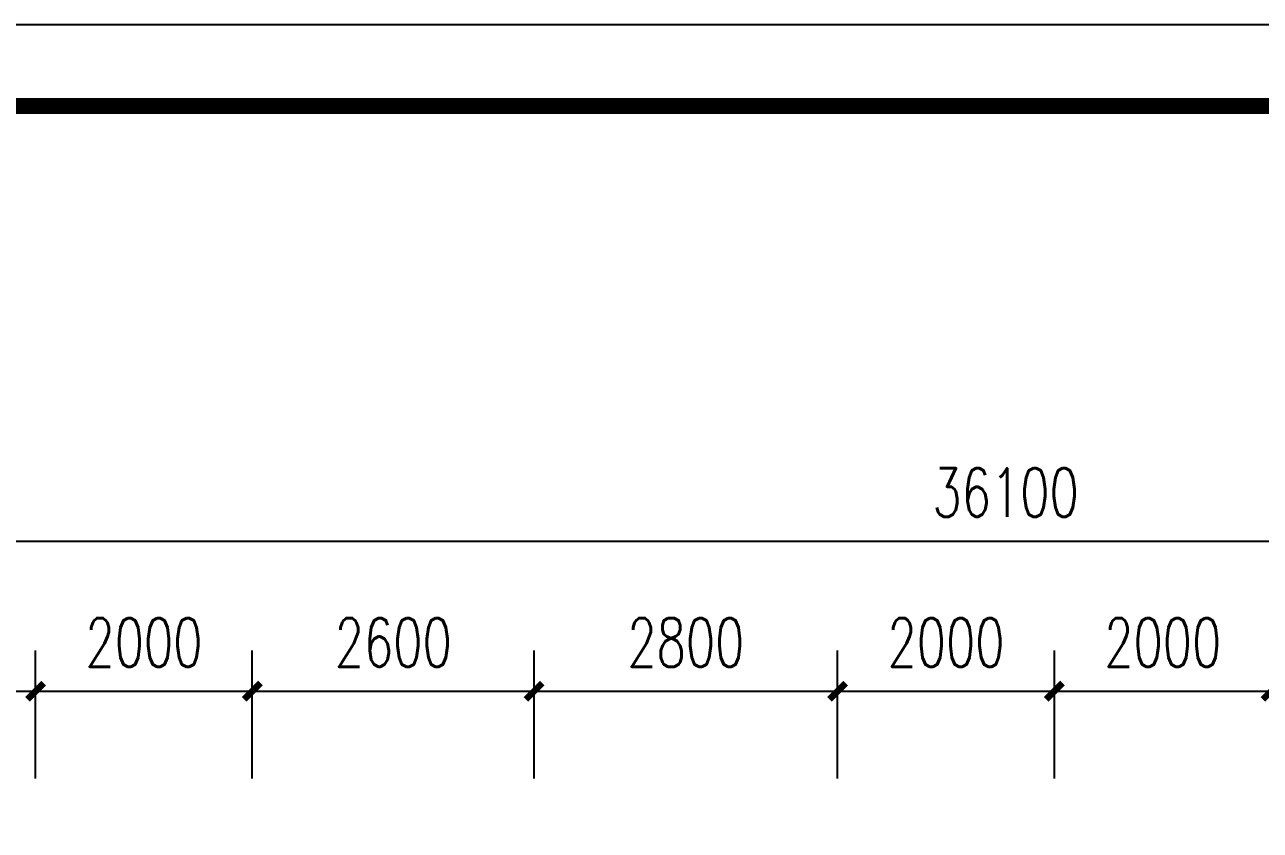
# Model space of a CAD drawing. Extents: x -50454 to 66757, y -11026 to 33524.
# Drawn here: x 27727 to 39127, y 26090 to 33524 of the extents above; entities that cross this region are included whole.
import ezdxf

# ---------------------------------------------------------------- set-up
doc = ezdxf.new("R2010")
doc.units = 0
doc.header["$LTSCALE"] = 1000
doc.header["$MEASUREMENT"] = 0
doc.layers.get('0').update_dxf_attribs({"linetype": 'CONTINUOUS'})
doc.layers.get('Defpoints').update_dxf_attribs({"linetype": 'CONTINUOUS'})
doc.layers.add('PUB_DIM', color=3, linetype='CONTINUOUS')
doc.layers.add('PUB_TITLE', color=4, linetype='CONTINUOUS')
doc.styles.add('DIM_FONT', font='SIMPLEX', dxfattribs={"width": 0.7, "bigfont": 'GBCBIG'})
doc.dimstyles.new('DIMN150', dxfattribs={"dimscale": 1.5, "dimtxt": 300, "dimasz": 100, "dimexe": 250, "dimexo": 300, "dimgap": 150, "dimtad": 1, "dimdec": 0, "dimzin": 0, "dimdsep": 46, "dimtxsty": 'DIM_FONT', "dimblk": 'ARCHTICK', "dimcen": 0.09, "dimclrt": 7, "dimazin": 2, "dimtfac": 1, "dimtdec": 0, "dimtix": 1, "dimtmove": 2, "dimatfit": 3, "dimfxl": 0, "dimtolj": 1, "dimtzin": 0, "dimarcsym": 0})

# ---------------------------------------------------------------- blocks, each defined once
blk = doc.blocks.new('_ArchTick')
at = {"color": 0, "linetype": 'ByBlock', "const_width": 0.4}
blk.add_lwpolyline([(-0.5, -0.5), (0.5, 0.5)], dxfattribs=at)
blk = doc.blocks.new('*D28')
at = {"layer": 'Defpoints', "color": 0}
for p in [(54827.43010228656, 28756.51092975357), (18727.43005465564, 26793.13519953811), (54827.43010228656, 26793.13519953805)]:
    blk.add_point(p, dxfattribs=at)
at = {"layer": 'PUB_DIM', "color": 0, "lineweight": -2}
for p, q in [((18727.43005465564, 27243.13519953811), (18727.43005465564, 29131.51092975357)), ((54827.43010228656, 27243.13519953805), (54827.43010228656, 29131.51092975357)), ((18727.43005465564, 28756.51092975357), (54827.43010228656, 28756.51092975357))]:
    blk.add_line(p, q, dxfattribs=at)
at = {"layer": 'PUB_DIM', "color": 0, "lineweight": -2, "xscale": 150, "yscale": 150, "zscale": 150, "rotation": 180}
blk.add_blockref('_ArchTick', (18727.43005465564, 28756.51092975357), dxfattribs=at)
at = {"layer": 'PUB_DIM', "color": 0, "lineweight": -2, "xscale": 150, "yscale": 150, "zscale": 150}
blk.add_blockref('_ArchTick', (54827.43010228656, 28756.51092975357), dxfattribs=at)
at = {"layer": 'PUB_DIM', "color": 7, "insert": (36777.4300784711, 29206.51092975357), "char_height": 450, "attachment_point": 5, "style": 'DIM_FONT'}
blk.add_mtext('\\A1;36100', dxfattribs=at)
blk = doc.blocks.new('*D70')
at = {"layer": 'Defpoints', "color": 0}
for p in [(39227.43010404427, 27373.31971486218), (37227.43010228505, 26117.67085514244), (39227.43010404427, 26117.6708551425)]:
    blk.add_point(p, dxfattribs=at)
at = {"layer": 'PUB_DIM', "color": 0, "lineweight": -2}
for p, q in [((37227.43010228505, 26567.67085514244), (37227.43010228505, 27748.31971486218)), ((39227.43010404427, 26567.6708551425), (39227.43010404427, 27748.31971486218)), ((37227.43010228505, 27373.31971486218), (39227.43010404427, 27373.31971486218))]:
    blk.add_line(p, q, dxfattribs=at)
at = {"layer": 'PUB_DIM', "color": 0, "lineweight": -2, "xscale": 150, "yscale": 150, "zscale": 150, "rotation": 180}
blk.add_blockref('_ArchTick', (37227.43010228505, 27373.31971486218), dxfattribs=at)
at = {"layer": 'PUB_DIM', "color": 0, "lineweight": -2, "xscale": 150, "yscale": 150, "zscale": 150}
blk.add_blockref('_ArchTick', (39227.43010404427, 27373.31971486218), dxfattribs=at)
at = {"layer": 'PUB_DIM', "color": 7, "insert": (38227.43010316466, 27823.31971486218), "char_height": 450, "attachment_point": 5, "style": 'DIM_FONT'}
blk.add_mtext('\\A1;2000', dxfattribs=at)
blk = doc.blocks.new('*D71')
at = {"layer": 'Defpoints', "color": 0}
for p in [(37227.43010228505, 27373.31971486218), (35227.43010052614, 26117.6708551425), (37227.43010228505, 26117.67085514244)]:
    blk.add_point(p, dxfattribs=at)
at = {"layer": 'PUB_DIM', "color": 0, "lineweight": -2}
for p, q in [((35227.43010052614, 26567.6708551425), (35227.43010052614, 27748.31971486218)), ((37227.43010228505, 26567.67085514244), (37227.43010228505, 27748.31971486218)), ((35227.43010052614, 27373.31971486218), (37227.43010228505, 27373.31971486218))]:
    blk.add_line(p, q, dxfattribs=at)
at = {"layer": 'PUB_DIM', "color": 0, "lineweight": -2, "xscale": 150, "yscale": 150, "zscale": 150, "rotation": 180}
blk.add_blockref('_ArchTick', (35227.43010052614, 27373.31971486218), dxfattribs=at)
at = {"layer": 'PUB_DIM', "color": 0, "lineweight": -2, "xscale": 150, "yscale": 150, "zscale": 150}
blk.add_blockref('_ArchTick', (37227.43010228505, 27373.31971486218), dxfattribs=at)
at = {"layer": 'PUB_DIM', "color": 7, "insert": (36227.4301014056, 27823.31971486218), "char_height": 450, "attachment_point": 5, "style": 'DIM_FONT'}
blk.add_mtext('\\A1;2000', dxfattribs=at)
blk = doc.blocks.new('*D72')
at = {"layer": 'Defpoints', "color": 0}
for p in [(35227.43010052614, 27373.31971486218), (32427.43009860854, 26117.67085514244), (35227.43010052614, 26117.6708551425)]:
    blk.add_point(p, dxfattribs=at)
at = {"layer": 'PUB_DIM', "color": 0, "lineweight": -2}
for p, q in [((32427.43009860854, 26567.67085514244), (32427.43009860854, 27748.31971486218)), ((35227.43010052614, 26567.6708551425), (35227.43010052614, 27748.31971486218)), ((32427.43009860854, 27373.31971486218), (35227.43010052614, 27373.31971486218))]:
    blk.add_line(p, q, dxfattribs=at)
at = {"layer": 'PUB_DIM', "color": 0, "lineweight": -2, "xscale": 150, "yscale": 150, "zscale": 150, "rotation": 180}
blk.add_blockref('_ArchTick', (32427.43009860854, 27373.31971486218), dxfattribs=at)
at = {"layer": 'PUB_DIM', "color": 0, "lineweight": -2, "xscale": 150, "yscale": 150, "zscale": 150}
blk.add_blockref('_ArchTick', (35227.43010052614, 27373.31971486218), dxfattribs=at)
at = {"layer": 'PUB_DIM', "color": 7, "insert": (33827.43009956734, 27823.31971486218), "char_height": 450, "attachment_point": 5, "style": 'DIM_FONT'}
blk.add_mtext('\\A1;2800', dxfattribs=at)
blk = doc.blocks.new('*D73')
at = {"layer": 'Defpoints', "color": 0}
for p in [(32427.43009860854, 27373.31971486218), (29827.43010052765, 26117.67085514244), (32427.43009860854, 26117.67085514244)]:
    blk.add_point(p, dxfattribs=at)
at = {"layer": 'PUB_DIM', "color": 0, "lineweight": -2}
for p, q in [((29827.43010052765, 26567.67085514244), (29827.43010052765, 27748.31971486218)), ((32427.43009860854, 26567.67085514244), (32427.43009860854, 27748.31971486218)), ((29827.43010052765, 27373.31971486218), (32427.43009860854, 27373.31971486218))]:
    blk.add_line(p, q, dxfattribs=at)
at = {"layer": 'PUB_DIM', "color": 0, "lineweight": -2, "xscale": 150, "yscale": 150, "zscale": 150, "rotation": 180}
blk.add_blockref('_ArchTick', (29827.43010052765, 27373.31971486218), dxfattribs=at)
at = {"layer": 'PUB_DIM', "color": 0, "lineweight": -2, "xscale": 150, "yscale": 150, "zscale": 150}
blk.add_blockref('_ArchTick', (32427.43009860854, 27373.31971486218), dxfattribs=at)
at = {"layer": 'PUB_DIM', "color": 7, "insert": (31127.43009956809, 27823.31971486218), "char_height": 450, "attachment_point": 5, "style": 'DIM_FONT'}
blk.add_mtext('\\A1;2600', dxfattribs=at)
blk = doc.blocks.new('*D74')
at = {"layer": 'Defpoints', "color": 0}
for p in [(29827.43010052765, 27373.31971486218), (27827.43010228453, 26117.67085514244), (29827.43010052765, 26117.67085514244)]:
    blk.add_point(p, dxfattribs=at)
at = {"layer": 'PUB_DIM', "color": 0, "lineweight": -2}
for p, q in [((27827.43010228453, 26567.67085514244), (27827.43010228453, 27748.31971486218)), ((29827.43010052765, 26567.67085514244), (29827.43010052765, 27748.31971486218)), ((27827.43010228453, 27373.31971486218), (29827.43010052765, 27373.31971486218))]:
    blk.add_line(p, q, dxfattribs=at)
at = {"layer": 'PUB_DIM', "color": 0, "lineweight": -2, "xscale": 150, "yscale": 150, "zscale": 150, "rotation": 180}
blk.add_blockref('_ArchTick', (27827.43010228453, 27373.31971486218), dxfattribs=at)
at = {"layer": 'PUB_DIM', "color": 0, "lineweight": -2, "xscale": 150, "yscale": 150, "zscale": 150}
blk.add_blockref('_ArchTick', (29827.43010052765, 27373.31971486218), dxfattribs=at)
at = {"layer": 'PUB_DIM', "color": 7, "insert": (28827.43010140609, 27823.31971486218), "char_height": 450, "attachment_point": 5, "style": 'DIM_FONT'}
blk.add_mtext('\\A1;2000', dxfattribs=at)
blk = doc.blocks.new('*D75')
at = {"layer": 'Defpoints', "color": 0}
for p in [(27827.43010228453, 27373.31971486218), (24827.43010228639, 26117.67085514244), (27827.43010228453, 26117.67085514244)]:
    blk.add_point(p, dxfattribs=at)
at = {"layer": 'PUB_DIM', "color": 0, "lineweight": -2}
for p, q in [((24827.43010228639, 26567.67085514244), (24827.43010228639, 27748.31971486218)), ((27827.43010228453, 26567.67085514244), (27827.43010228453, 27748.31971486218)), ((24827.43010228639, 27373.31971486218), (27827.43010228453, 27373.31971486218))]:
    blk.add_line(p, q, dxfattribs=at)
at = {"layer": 'PUB_DIM', "color": 0, "lineweight": -2, "xscale": 150, "yscale": 150, "zscale": 150, "rotation": 180}
blk.add_blockref('_ArchTick', (24827.43010228639, 27373.31971486218), dxfattribs=at)
at = {"layer": 'PUB_DIM', "color": 0, "lineweight": -2, "xscale": 150, "yscale": 150, "zscale": 150}
blk.add_blockref('_ArchTick', (27827.43010228453, 27373.31971486218), dxfattribs=at)
at = {"layer": 'PUB_DIM', "color": 7, "insert": (26327.43010228546, 27823.31971486218), "char_height": 450, "attachment_point": 5, "style": 'DIM_FONT'}
blk.add_mtext('\\A1;3000', dxfattribs=at)

msp = doc.modelspace()

# ---------------------------------------------------------------- linework, layer by layer
at = {"layer": 'PUB_TITLE'}
msp.add_lwpolyline([(3756.946911552055, -11025.79252143261), (66756.94691155205, -11025.79252143261), (66756.94691155205, 33524.20747856739), (3756.946911552055, 33524.20747856739)], close=True, dxfattribs=at)
at = {"layer": 'PUB_TITLE', "const_width": 150}
msp.add_lwpolyline([(7506.946911552055, -10275.79252143261), (66006.94691155205, -10275.79252143261), (66006.94691155205, 32774.20747856739), (7506.946911552055, 32774.20747856739)], close=True, dxfattribs=at)

# ---------------------------------------------------------------- dimensions: what is measured, and where the dimension line sits
at = {"layer": 'PUB_DIM'}
for p1, p2, distance, picture, middle in [((18727.43005465564, 26793.13519953811), (54827.43010228656, 26793.13519953805), 1963.3757302155211, '*D28', (36777.4300784711, 29206.51092975357)), ((24827.43010228639, 26117.67085514244), (27827.43010228453, 26117.67085514244), 1255.6488597197385, '*D75', (26327.43010228546, 27823.31971486218)), ((27827.43010228453, 26117.67085514244), (29827.43010052765, 26117.67085514244), 1255.6488597197385, '*D74', (28827.43010140609, 27823.31971486218)), ((29827.43010052765, 26117.67085514244), (32427.43009860854, 26117.67085514244), 1255.6488597197385, '*D73', (31127.43009956809, 27823.31971486218)), ((32427.43009860854, 26117.67085514244), (35227.43010052614, 26117.6708551425), 1255.6488597196803, '*D72', (33827.43009956734, 27823.31971486218)), ((35227.43010052614, 26117.6708551425), (37227.43010228505, 26117.67085514244), 1255.6488597197385, '*D71', (36227.4301014056, 27823.31971486218)), ((37227.43010228505, 26117.67085514244), (39227.43010404427, 26117.6708551425), 1255.6488597196803, '*D70', (38227.43010316466, 27823.31971486218))]:
    dim = msp.add_aligned_dim(p1=p1, p2=p2, distance=distance, dimstyle='DIMN150', dxfattribs=at)
    dim.commit()
    dim.dimension.update_dxf_attribs({"geometry": picture, "text_midpoint": middle})

doc.saveas('drawing.dxf')
